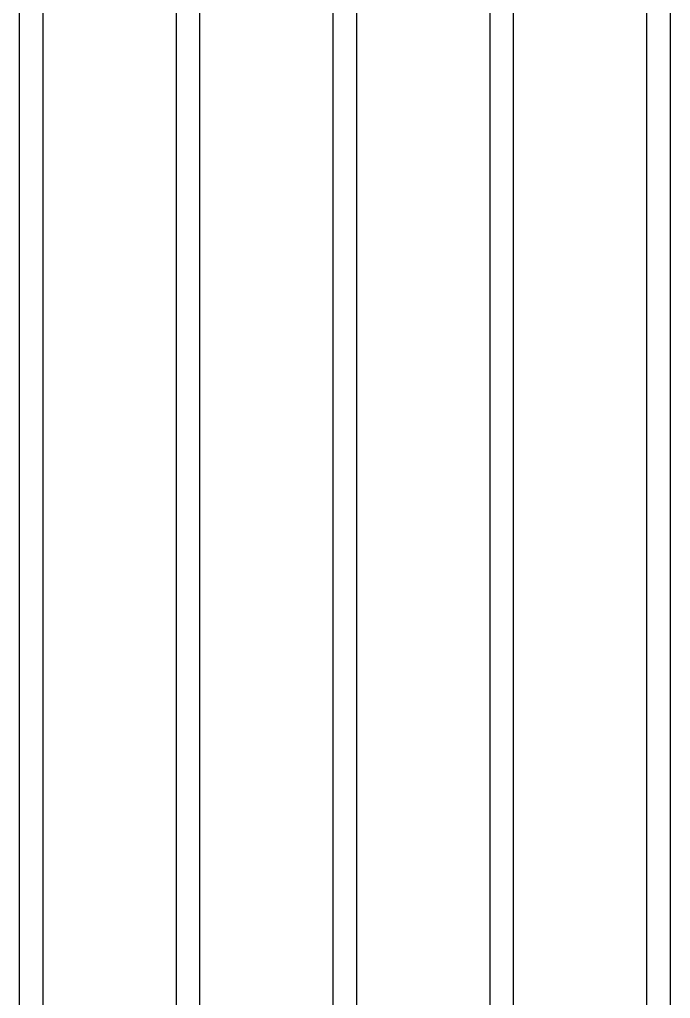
# Model space of a CAD drawing. Header units: inches. Extents: x -8900 to -5053, y -1814 to -15.
# Drawn here: x -8353.2 to -8270.2, y -1335.1 to -1210.4 of the extents above; entities that cross this region are included whole.
import ezdxf

# ---------------------------------------------------------------- set-up
doc = ezdxf.new("R2010")
doc.units = ezdxf.units.IN
doc.header["$LTSCALE"] = 2
doc.header["$MEASUREMENT"] = 0

msp = doc.modelspace()

# ---------------------------------------------------------------- linework, layer by layer
at = {"color": 7, "linetype": 'Continuous', "lineweight": 30}
for p, q in [((-8353.19, -1536.25), (-8353.19, -1162.25)), ((-8350.19, -1536.25), (-8350.19, -1162.25)), ((-8333.19, -1536.25), (-8333.19, -1162.25)), ((-8330.19, -1536.25), (-8330.19, -1162.25)), ((-8313.19, -1536.25), (-8313.19, -1162.25)), ((-8310.19, -1536.25), (-8310.19, -1162.25)), ((-8293.19, -1536.25), (-8293.19, -1162.25)), ((-8290.19, -1536.25), (-8290.19, -1162.25)), ((-8273.19, -1536.25), (-8273.19, -1162.25)), ((-8270.19, -1536.25), (-8270.19, -1162.25))]:
    msp.add_line(p, q, dxfattribs=at)

doc.saveas('drawing.dxf')
